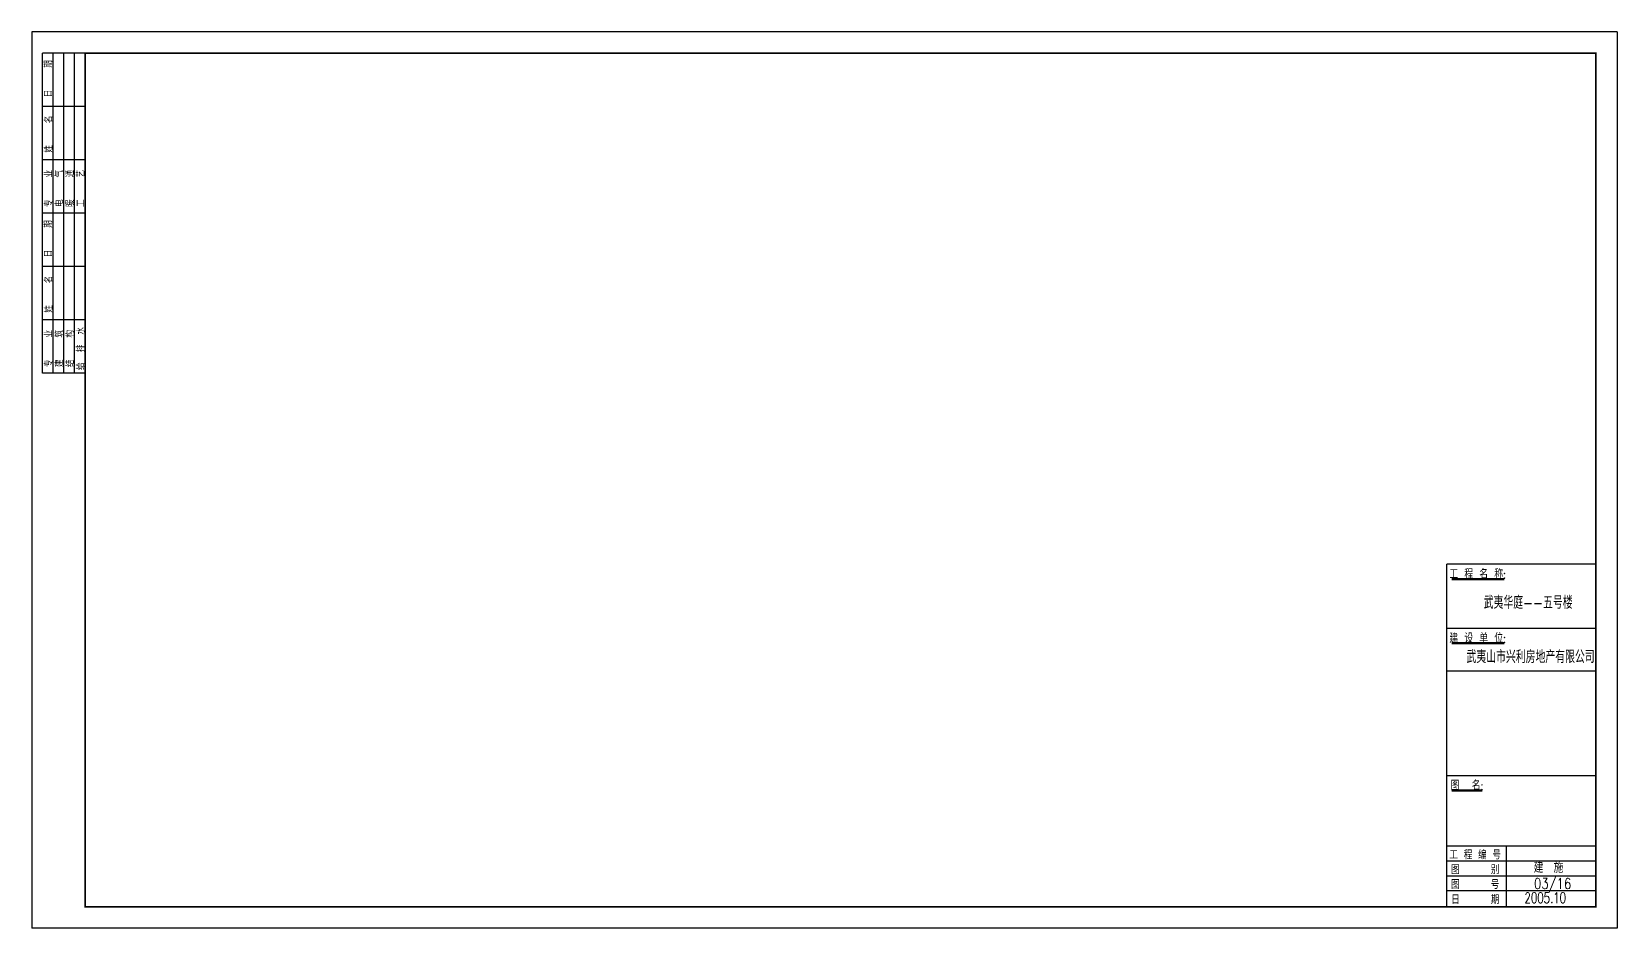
# Model space of a CAD drawing. Header units: metres. Extents: x 2526477 to 2678824, y -47546 to 32540.
# Drawn here: x 2526477 to 2600777, y -9460 to 32540 of the extents above; entities that cross this region are included whole.
import ezdxf
from ezdxf.enums import TextEntityAlignment as Align

# ---------------------------------------------------------------- set-up
doc = ezdxf.new("R2010")
doc.units = ezdxf.units.M
doc.layers.add('PUB_TEXT', color=7, linetype='CONTINUOUS')
doc.layers.add('TK', color=7, linetype='CONTINUOUS')
doc.styles.add('_HZTXT', font='txt.shx', dxfattribs={"width": 0.8, "bigfont": 'HZTXT.shx'})
doc.styles.add('HZTXT', font='txt.shx', dxfattribs={"width": 0.8, "bigfont": 'hztxt.shx'})
doc.styles.add('HZTXTE', font='COMPLEX', dxfattribs={"bigfont": 'HZTXTE'})
doc.styles.add('STYLE3', font='txt.shx', dxfattribs={"width": 0.8, "bigfont": 'ht64s.shx'})

# ---------------------------------------------------------------- blocks, each defined once
blk = doc.blocks.new('A$C3A595512')
at = {"layer": 'TK'}
for p, q in [((74300, 42000), (0, 42000)), ((0, 42000), (0, 0)), ((74300, 42000), (74300, 0)), ((500, 26000), (500, 41000)), ((2500, 41000), (500, 41000)), ((1000, 26000), (1000, 41000)), ((1500, 26000), (1500, 41000)), ((2000, 26000), (2000, 41000)), ((73300, 41000), (2500, 41000)), ((2500, 41000), (2500, 1000)), ((73300, 41000), (73300, 1000)), ((2500, 38500), (500, 38500)), ((2500, 36000), (500, 36000)), ((2500, 33500), (500, 33500)), ((2500, 31000), (500, 31000)), ((2500, 28500), (500, 28500)), ((2500, 26000), (500, 26000)), ((66552, 16386), (68995, 16386)), ((66552, 16346), (68995, 16346)), ((66300, 14063), (73300, 14063)), ((66552, 13386), (68995, 13386)), ((66552, 13346), (68995, 13346)), ((66300, 12063), (73300, 12063)), ((66300, 7163), (73300, 7163)), ((66552, 6486), (67962, 6486)), ((66552, 6446), (67962, 6446)), ((66300, 3863), (73300, 3863)), ((69100, 3863), (69100, 1000)), ((66300, 3163), (73300, 3163)), ((66300, 2463), (73300, 2463)), ((66300, 1763), (73300, 1763)), ((74300, 0), (0, 0))]:
    blk.add_line(p, q, dxfattribs=at)
for points, const_width in [([(2500, 1000), (2500, 41000), (73300, 41000), (73300, 1000), (2500, 1000)], 80), ([(66300, 17063), (66300, 1000)], 60), ([(66300, 17063), (66300, 1000)], 60), ([(73300, 17063), (66300, 17063)], 60)]:
    blk.add_lwpolyline(points, dxfattribs=dict(at, const_width=const_width))
at = {"layer": 'TK', "style": 'HZTXT', "width": 0.8}
for s, p in [('日    期', (753, 39800)), ('姓    名    ', (769, 37673)), ('专    业', (769, 34660)), ('电    气', (1269, 34660)), ('暖    通', (1769, 34660)), ('工    艺', (2269, 34660)), ('日    期', (753, 32300)), ('姓    名    ', (769, 30173)), ('专    业', (769, 27160)), ('建    筑', (1269, 27160)), ('结    构', (1769, 27160)), ('给  排  水', (2269, 27160))]:
    blk.add_text(s, height=330, rotation=90, dxfattribs=at).set_placement(p, align=Align.MIDDLE)
at = {"layer": 'TK', "width": 0.8}
for s, height, style, p in [('工 程 名 称:', 400, 'STYLE3', (67760, 16627)), ('建 设 单 位:', 400, 'STYLE3', (67760, 13627)), ('图  名:', 400, 'STYLE3', (67261, 6727)), ('图     别', 375, 'HZTXT', (67643, 2774)), ('工 程 编 号', 375, 'HZTXT', (67643, 3474)), ('图     号', 375, 'HZTXT', (67643, 2074)), ('日     期', 375, 'HZTXT', (67643, 1374))]:
    blk.add_text(s, height=height, dxfattribs=dict(at, style=style)).set_placement(p, align=Align.MIDDLE)
at = {"layer": 'TK', "style": 'HZTXTE', "width": 0.7}
for s, height, p in [('武夷华庭--五号楼', 600, (68038, 14964, 0)), ('武夷山市兴利房地产有限公司', 600, (67234, 12420, 0)), ('建  施', 500, (70382, 2598, 0)), ('2005.10', 500, (69951, 1179, 0))]:
    blk.add_text(s, height=height, dxfattribs=at).set_placement(p)

msp = doc.modelspace()

# ---------------------------------------------------------------- block references
at = {"layer": 'TK'}
msp.add_blockref('A$C3A595512', (2526477, -9460), dxfattribs=at)

# ---------------------------------------------------------------- texts
at = {"layer": 'PUB_TEXT', "style": '_HZTXT', "width": 0.8}
msp.add_text('03/16', height=500, dxfattribs=at).set_placement((2596871, -7615, 0))

doc.saveas('drawing.dxf')
